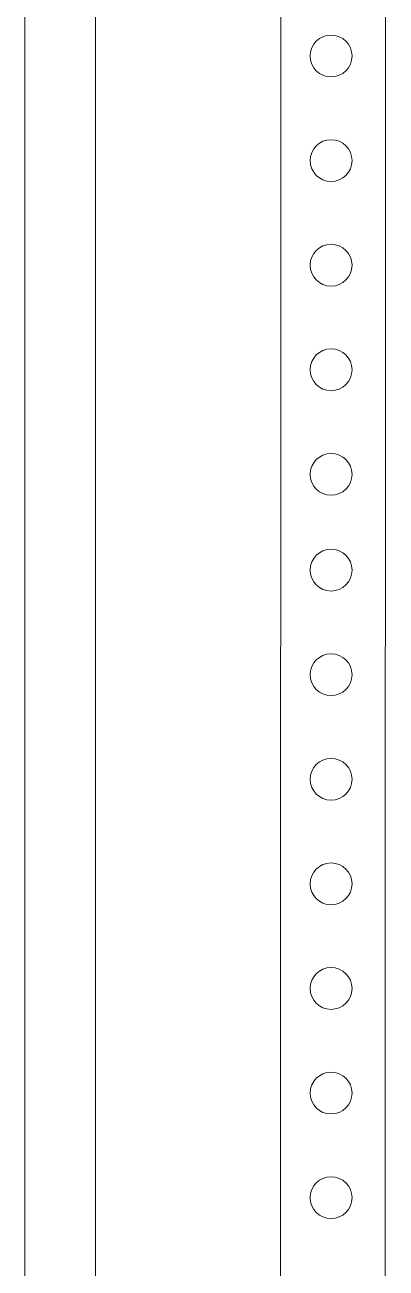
# Model space of a CAD drawing. Header units: millimetres. Extents: x 4962 to 7449, y 754 to 2938.
# Drawn here: x 5908.3 to 5977.3, y 2045.3 to 2283 of the extents above; entities that cross this region are included whole.
import ezdxf

# ---------------------------------------------------------------- set-up
doc = ezdxf.new("R2010")
doc.units = ezdxf.units.MM
for name, color, linetype in [('000-PI-ORMAR', 2, 'Continuous'), ('002-PI-Kabelska kanalica', 150, 'Continuous'), ('004-PI-DIN Šina', 3, 'Continuous')]:
    doc.layers.add(name, color=color, linetype=linetype)

msp = doc.modelspace()

# ---------------------------------------------------------------- linework, layer by layer
at = {"layer": '000-PI-ORMAR', "color": 18, "linetype": 'ByBlock', "lineweight": 0, "true_color": 0x000000}
msp.add_line((5908.27, 2758.89), (5908.27, 868.89), dxfattribs=at)
at = {"layer": '002-PI-Kabelska kanalica', "color": 0, "linetype": 'ByBlock', "lineweight": 0}
msp.add_line((5921.77, 2607.11), (5921.77, 1180.11), dxfattribs=at)
at = {"layer": '004-PI-DIN Šina', "color": 0, "linetype": 'ByBlock', "lineweight": 0}
for p, q in [((5957.29, 2607.52), (5956.77, 1180.11)), ((5976.77, 1180.11), (5977.29, 2607.52))]:
    msp.add_line(p, q, dxfattribs=at)
at = {"layer": '004-PI-DIN Šina', "color": 0, "linetype": 'ByBlock', "lineweight": 0, "ltscale": 0.01}
for centre in [(5966.77, 2277.06), (5966.77, 2257.06), (5966.77, 2237.06), (5966.77, 2217.06), (5966.77, 2197.06), (5966.77, 2178.76), (5966.77, 2158.76), (5966.77, 2158.76), (5966.77, 2138.76), (5966.77, 2118.76), (5966.77, 2098.76), (5966.77, 2078.76), (5966.77, 2058.76)]:
    msp.add_circle(centre, 4, dxfattribs=at)

doc.saveas('drawing.dxf')
